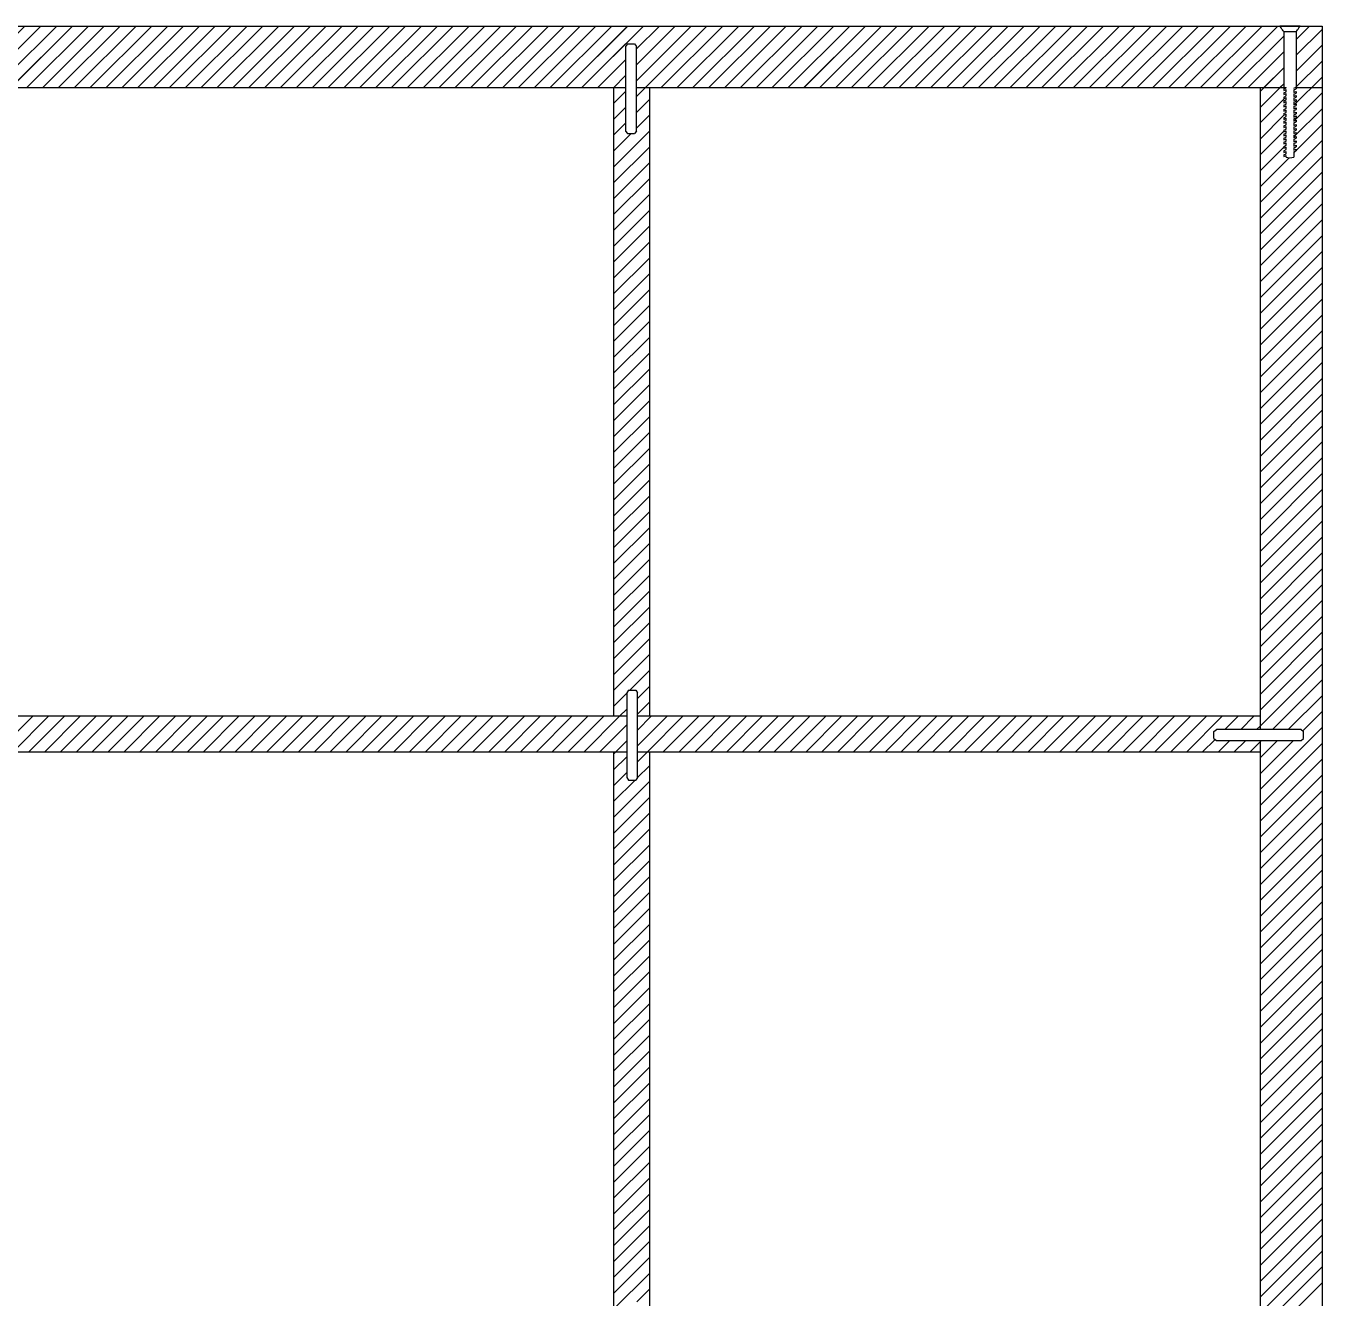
# Model space of a CAD drawing. Header units: inches. Extents: x 17 to 1541, y -140 to 953.
# Drawn here: x 1051.4 to 1123.6, y 781.6 to 852.5 of the extents above; entities that cross this region are included whole.
import ezdxf

# ---------------------------------------------------------------- set-up
doc = ezdxf.new("R2010")
doc.units = ezdxf.units.IN
doc.header["$MEASUREMENT"] = 0
doc.layers.add('viti', color=2, linetype='Continuous')

msp = doc.modelspace()

# ---------------------------------------------------------------- hatches: boundary and pattern name
h = msp.add_hatch()
h.set_pattern_fill('ANSI31', color=40, scale=5)
edge = h.paths.add_edge_path()
edge.add_line((1014.84, 851.596), (1015.34, 851.596))
edge.add_line((1015.34, 851.596), (1015.44, 851.445))
edge.add_line((1015.44, 851.445), (1015.44, 849.048))
edge.add_line((1015.44, 849.048), (1049.829, 849.048))
edge.add_line((1049.829, 849.048), (1049.829, 851.53))
edge.add_line((1049.829, 851.53), (1050.329, 851.53))
edge.add_line((1050.329, 851.53), (1050.429, 851.379))
edge.add_line((1050.429, 851.379), (1050.429, 849.048))
edge.add_line((1050.429, 849.048), (1084.828, 849.048))
edge.add_line((1084.828, 849.048), (1084.828, 851.489))
edge.add_line((1084.828, 851.489), (1085.328, 851.489))
edge.add_line((1085.328, 851.489), (1085.428, 851.338))
edge.add_line((1085.428, 851.338), (1085.428, 849.048))
edge.add_line((1085.428, 849.048), (1120.182, 849.048))
edge.add_line((1120.182, 849.048), (1121.501, 849.048))
edge.add_line((1121.501, 849.048), (1121.501, 852.173))
edge.add_spline(control_points=[(1121.501, 852.173), (1121.477, 852.201), (1121.397, 852.296), (1121.331, 852.403), (1121.285, 852.479)], knot_values=[0, 0, 0, 0, 0.109536, 0.374376, 0.374376, 0.374376, 0.374376], degree=3, periodic=0)
edge.add_line((1121.263, 852.479), (978.907, 852.479))
edge.add_spline(control_points=[(978.907, 852.479), (978.861, 852.402), (978.795, 852.294), (978.714, 852.197), (978.69, 852.169)], knot_values=[0, 0, 0, 0, 0.269387, 0.378924, 0.378924, 0.378924, 0.378924], degree=3, periodic=0)
edge.add_line((978.711, 852.169), (978.69, 852.169))
edge.add_line((978.69, 852.169), (978.69, 849.048))
edge.add_line((978.69, 849.048), (980.081, 849.048))
edge.add_line((980.081, 849.048), (1014.84, 849.048))
edge.add_line((1014.84, 849.048), (1014.84, 851.596))

# ---------------------------------------------------------------- linework, layer by layer
at = {"color": 7}
for p, q in [((976.639, 852.479), (1123.639, 852.479)), ((1123.639, 852.479), (1123.639, 705.479)), ((1123.639, 852.479), (1123.639, 705.479)), ((1050.429, 849.048), (1084.828, 849.048)), ((1084.154, 849.048), (1084.154, 814.019)), ((1085.428, 849.048), (1120.182, 849.048)), ((1086.154, 849.048), (1086.154, 814.019)), ((1120.182, 849.048), (1120.182, 813.28)), ((1120.182, 849.048), (1121.629, 849.048)), ((1122.152, 849.048), (1123.639, 849.048)), ((1084.888, 814.019), (1050.478, 814.019)), ((1120.182, 814.019), (1085.488, 814.019)), ((1120.182, 812.68), (1120.182, 779.264)), ((1084.888, 812.019), (1050.478, 812.019)), ((1084.154, 812.019), (1084.154, 795.882)), ((1120.182, 812.019), (1085.488, 812.019)), ((1086.154, 812.019), (1086.154, 795.882)), ((1084.154, 795.882), (1084.154, 779.991)), ((1086.154, 795.882), (1086.154, 779.991))]:
    msp.add_line(p, q, dxfattribs=at)
at = {"color": 40, "linetype": 'Continuous'}
for p, q in [((1050.429, 850.671), (1052.237, 852.479)), ((1050.429, 849.787), (1053.12, 852.479)), ((1050.573, 849.048), (1054.004, 852.479)), ((1051.457, 849.048), (1054.888, 852.479)), ((1052.341, 849.048), (1055.772, 852.479)), ((1053.225, 849.048), (1056.656, 852.479)), ((1054.109, 849.048), (1057.54, 852.479)), ((1054.993, 849.048), (1058.424, 852.479)), ((1055.877, 849.048), (1059.308, 852.479)), ((1056.76, 849.048), (1060.191, 852.479)), ((1057.644, 849.048), (1061.075, 852.479)), ((1058.528, 849.048), (1061.959, 852.479)), ((1059.412, 849.048), (1062.843, 852.479)), ((1060.296, 849.048), (1063.727, 852.479)), ((1061.18, 849.048), (1064.611, 852.479)), ((1062.064, 849.048), (1065.495, 852.479)), ((1062.948, 849.048), (1066.379, 852.479)), ((1063.832, 849.048), (1067.263, 852.479)), ((1064.715, 849.048), (1068.146, 852.479)), ((1065.599, 849.048), (1069.03, 852.479)), ((1066.483, 849.048), (1069.914, 852.479)), ((1067.367, 849.048), (1070.798, 852.479)), ((1068.251, 849.048), (1071.682, 852.479)), ((1069.135, 849.048), (1072.566, 852.479)), ((1070.019, 849.048), (1073.45, 852.479)), ((1070.903, 849.048), (1074.334, 852.479)), ((1071.787, 849.048), (1075.217, 852.479)), ((1072.67, 849.048), (1076.101, 852.479)), ((1073.554, 849.048), (1076.985, 852.479)), ((1074.438, 849.048), (1077.869, 852.479)), ((1075.322, 849.048), (1078.753, 852.479)), ((1076.206, 849.048), (1079.637, 852.479)), ((1077.09, 849.048), (1080.521, 852.479)), ((1077.974, 849.048), (1081.405, 852.479)), ((1078.858, 849.048), (1082.289, 852.479)), ((1079.741, 849.048), (1083.172, 852.479)), ((1080.625, 849.048), (1084.056, 852.479)), ((1081.509, 849.048), (1084.94, 852.479)), ((1082.393, 849.048), (1085.824, 852.479)), ((1085.428, 851.199), (1086.708, 852.479)), ((1085.428, 850.315), (1087.592, 852.479)), ((1085.428, 849.431), (1088.476, 852.479)), ((1085.929, 849.048), (1089.36, 852.479)), ((1086.813, 849.048), (1090.243, 852.479)), ((1087.696, 849.048), (1091.127, 852.479)), ((1088.58, 849.048), (1092.011, 852.479)), ((1089.464, 849.048), (1092.895, 852.479)), ((1090.348, 849.048), (1093.779, 852.479)), ((1091.232, 849.048), (1094.663, 852.479)), ((1092.116, 849.048), (1095.547, 852.479)), ((1093, 849.048), (1096.431, 852.479)), ((1093.884, 849.048), (1097.315, 852.479)), ((1094.767, 849.048), (1098.198, 852.479)), ((1095.651, 849.048), (1099.082, 852.479)), ((1096.535, 849.048), (1099.966, 852.479)), ((1097.419, 849.048), (1100.85, 852.479)), ((1098.303, 849.048), (1101.734, 852.479)), ((1099.187, 849.048), (1102.618, 852.479)), ((1100.071, 849.048), (1103.502, 852.479)), ((1100.955, 849.048), (1104.386, 852.479)), ((1101.839, 849.048), (1105.27, 852.479)), ((1102.722, 849.048), (1106.153, 852.479)), ((1103.606, 849.048), (1107.037, 852.479)), ((1104.49, 849.048), (1107.921, 852.479)), ((1105.374, 849.048), (1108.805, 852.479)), ((1106.258, 849.048), (1109.689, 852.479)), ((1107.142, 849.048), (1110.573, 852.479)), ((1108.026, 849.048), (1111.457, 852.479)), ((1108.91, 849.048), (1112.341, 852.479)), ((1109.794, 849.048), (1113.224, 852.479)), ((1110.677, 849.048), (1114.108, 852.479)), ((1111.561, 849.048), (1114.992, 852.479)), ((1112.445, 849.048), (1115.876, 852.479)), ((1113.329, 849.048), (1116.76, 852.479)), ((1114.213, 849.048), (1117.644, 852.479)), ((1115.097, 849.048), (1118.528, 852.479)), ((1115.981, 849.048), (1119.412, 852.479)), ((1116.865, 849.048), (1120.296, 852.479)), ((1117.748, 849.048), (1121.179, 852.479)), ((1122.2, 851.732), (1122.947, 852.479)), ((1118.632, 849.048), (1121.501, 851.916)), ((1122.2, 850.848), (1123.639, 852.287)), ((1119.516, 849.048), (1121.501, 851.032)), ((1122.2, 849.964), (1123.639, 851.403)), ((1083.277, 849.048), (1084.828, 850.599)), ((1122.166, 849.054), (1123.639, 850.519)), ((1084.161, 849.048), (1084.828, 849.715)), ((1120.182, 848.83), (1121.501, 850.148)), ((1122.111, 848.107), (1123.639, 849.636)), ((1084.154, 849.041), (1084.161, 849.048)), ((1084.154, 848.157), (1084.828, 848.831)), ((1085.428, 848.547), (1085.929, 849.048)), ((1120.182, 847.946), (1121.501, 849.264)), ((1085.428, 847.663), (1086.154, 848.39)), ((1120.182, 847.081), (1121.568, 848.459)), ((1122.073, 847.186), (1123.639, 848.752)), ((1084.154, 847.274), (1084.828, 847.947)), ((1085.428, 846.779), (1086.154, 847.506)), ((1120.182, 846.179), (1121.525, 847.521)), ((1122.073, 846.302), (1123.639, 847.868)), ((1084.154, 846.39), (1084.828, 847.063)), ((1084.154, 844.622), (1086.154, 846.622)), ((1120.182, 845.295), (1121.501, 846.613)), ((1122.073, 845.418), (1123.639, 846.984)), ((1084.154, 845.506), (1085.137, 846.489)), ((1120.182, 842.643), (1123.639, 846.1)), ((1084.154, 843.738), (1086.154, 845.738)), ((1120.182, 844.411), (1121.629, 845.857)), ((1120.182, 841.759), (1123.639, 845.216)), ((1084.154, 842.854), (1086.154, 844.854)), ((1120.182, 843.527), (1121.797, 845.141)), ((1084.154, 841.97), (1086.154, 843.97)), ((1120.182, 840.875), (1123.639, 844.332)), ((1084.154, 841.086), (1086.154, 843.086)), ((1120.182, 839.991), (1123.639, 843.448)), ((1120.182, 839.108), (1123.639, 842.565)), ((1084.154, 840.202), (1086.154, 842.202)), ((1120.182, 838.224), (1123.639, 841.681)), ((1084.154, 839.319), (1086.154, 841.319)), ((1084.154, 838.435), (1086.154, 840.435)), ((1120.182, 837.34), (1123.639, 840.797)), ((1084.154, 837.551), (1086.154, 839.551)), ((1120.182, 836.456), (1123.639, 839.913)), ((1084.154, 836.667), (1086.154, 838.667)), ((1120.182, 835.572), (1123.639, 839.029)), ((1120.182, 834.688), (1123.639, 838.145)), ((1084.154, 835.783), (1086.154, 837.783)), ((1120.182, 833.804), (1123.639, 837.261)), ((1084.154, 834.899), (1086.154, 836.899)), ((1084.154, 834.015), (1086.154, 836.015)), ((1120.182, 832.92), (1123.639, 836.377)), ((1084.154, 833.131), (1086.154, 835.131)), ((1120.182, 832.036), (1123.639, 835.493)), ((1120.182, 831.153), (1123.639, 834.61)), ((1084.154, 832.248), (1086.154, 834.248)), ((1120.182, 830.269), (1123.639, 833.726)), ((1084.154, 831.364), (1086.154, 833.364)), ((1084.154, 830.48), (1086.154, 832.48)), ((1120.182, 829.385), (1123.639, 832.842)), ((1084.154, 829.596), (1086.154, 831.596)), ((1120.182, 828.501), (1123.639, 831.958)), ((1084.154, 828.712), (1086.154, 830.712)), ((1120.182, 827.617), (1123.639, 831.074)), ((1120.182, 826.733), (1123.639, 830.19)), ((1084.154, 827.828), (1086.154, 829.828)), ((1120.182, 825.849), (1123.639, 829.306)), ((1084.154, 826.944), (1086.154, 828.944)), ((1084.154, 826.06), (1086.154, 828.06)), ((1120.182, 824.965), (1123.639, 828.422)), ((1084.154, 825.176), (1086.154, 827.176)), ((1120.182, 824.082), (1123.639, 827.538)), ((1120.182, 823.198), (1123.639, 826.655)), ((1084.154, 824.293), (1086.154, 826.293)), ((1120.182, 822.314), (1123.639, 825.771)), ((1084.154, 823.409), (1086.154, 825.409)), ((1084.154, 822.525), (1086.154, 824.525)), ((1120.182, 821.43), (1123.639, 824.887)), ((1084.154, 821.641), (1086.154, 823.641)), ((1120.182, 820.546), (1123.639, 824.003)), ((1084.154, 820.757), (1086.154, 822.757)), ((1120.182, 819.662), (1123.639, 823.119)), ((1120.182, 818.778), (1123.639, 822.235)), ((1084.154, 819.873), (1086.154, 821.873)), ((1120.182, 817.894), (1123.639, 821.351)), ((1084.154, 818.989), (1086.154, 820.989)), ((1084.154, 818.105), (1086.154, 820.105)), ((1120.182, 817.01), (1123.639, 820.467)), ((1084.154, 817.221), (1086.154, 819.221)), ((1120.182, 816.127), (1123.639, 819.584)), ((1120.182, 815.243), (1123.639, 818.7)), ((1084.154, 816.338), (1086.154, 818.338)), ((1120.182, 814.359), (1123.639, 817.816)), ((1084.154, 815.454), (1086.154, 817.454)), ((1085.055, 815.47), (1086.154, 816.57)), ((1120.182, 813.475), (1123.639, 816.932)), ((1085.488, 815.019), (1086.154, 815.686)), ((1120.872, 813.28), (1123.639, 816.048)), ((1084.154, 814.57), (1084.888, 815.303)), ((1121.756, 813.28), (1123.639, 815.164)), ((1084.488, 814.019), (1084.888, 814.419)), ((1085.488, 814.135), (1086.154, 814.802)), ((1122.566, 813.207), (1123.639, 814.28)), ((1050.478, 812.713), (1051.784, 814.019)), ((1050.668, 812.019), (1052.668, 814.019)), ((1051.552, 812.019), (1053.552, 814.019)), ((1052.436, 812.019), (1054.436, 814.019)), ((1053.32, 812.019), (1055.32, 814.019)), ((1054.204, 812.019), (1056.204, 814.019)), ((1055.087, 812.019), (1057.087, 814.019)), ((1055.971, 812.019), (1057.971, 814.019)), ((1056.855, 812.019), (1058.855, 814.019)), ((1057.739, 812.019), (1059.739, 814.019)), ((1058.623, 812.019), (1060.623, 814.019)), ((1059.507, 812.019), (1061.507, 814.019)), ((1060.391, 812.019), (1062.391, 814.019)), ((1061.275, 812.019), (1063.275, 814.019)), ((1062.159, 812.019), (1064.159, 814.019)), ((1063.042, 812.019), (1065.042, 814.019)), ((1063.926, 812.019), (1065.926, 814.019)), ((1064.81, 812.019), (1066.81, 814.019)), ((1065.694, 812.019), (1067.694, 814.019)), ((1066.578, 812.019), (1068.578, 814.019)), ((1067.462, 812.019), (1069.462, 814.019)), ((1068.346, 812.019), (1070.346, 814.019)), ((1069.23, 812.019), (1071.23, 814.019)), ((1070.113, 812.019), (1072.113, 814.019)), ((1070.997, 812.019), (1072.997, 814.019)), ((1071.881, 812.019), (1073.881, 814.019)), ((1072.765, 812.019), (1074.765, 814.019)), ((1073.649, 812.019), (1075.649, 814.019)), ((1074.533, 812.019), (1076.533, 814.019)), ((1075.417, 812.019), (1077.417, 814.019)), ((1076.301, 812.019), (1078.301, 814.019)), ((1077.185, 812.019), (1079.185, 814.019)), ((1078.068, 812.019), (1080.068, 814.019)), ((1078.952, 812.019), (1080.952, 814.019)), ((1079.836, 812.019), (1081.836, 814.019)), ((1080.72, 812.019), (1082.72, 814.019)), ((1081.604, 812.019), (1083.604, 814.019)), ((1082.488, 812.019), (1084.488, 814.019)), ((1083.372, 812.019), (1084.888, 813.535)), ((1085.488, 813.252), (1086.256, 814.019)), ((1085.488, 812.368), (1087.139, 814.019)), ((1086.023, 812.019), (1088.023, 814.019)), ((1086.907, 812.019), (1088.907, 814.019)), ((1087.791, 812.019), (1089.791, 814.019)), ((1088.675, 812.019), (1090.675, 814.019)), ((1089.559, 812.019), (1091.559, 814.019)), ((1090.443, 812.019), (1092.443, 814.019)), ((1091.327, 812.019), (1093.327, 814.019)), ((1092.211, 812.019), (1094.211, 814.019)), ((1093.094, 812.019), (1095.094, 814.019)), ((1093.978, 812.019), (1095.978, 814.019)), ((1094.862, 812.019), (1096.862, 814.019)), ((1095.746, 812.019), (1097.746, 814.019)), ((1096.63, 812.019), (1098.63, 814.019)), ((1097.514, 812.019), (1099.514, 814.019)), ((1098.398, 812.019), (1100.398, 814.019)), ((1099.282, 812.019), (1101.282, 814.019)), ((1100.165, 812.019), (1102.165, 814.019)), ((1101.049, 812.019), (1103.049, 814.019)), ((1101.933, 812.019), (1103.933, 814.019)), ((1102.817, 812.019), (1104.817, 814.019)), ((1103.701, 812.019), (1105.701, 814.019)), ((1104.585, 812.019), (1106.585, 814.019)), ((1105.469, 812.019), (1107.469, 814.019)), ((1106.353, 812.019), (1108.353, 814.019)), ((1107.237, 812.019), (1109.237, 814.019)), ((1108.12, 812.019), (1110.12, 814.019)), ((1109.004, 812.019), (1111.004, 814.019)), ((1109.888, 812.019), (1111.888, 814.019)), ((1110.772, 812.019), (1112.772, 814.019)), ((1111.656, 812.019), (1113.656, 814.019)), ((1112.54, 812.019), (1114.54, 814.019)), ((1113.424, 812.019), (1115.424, 814.019)), ((1114.308, 812.019), (1116.308, 814.019)), ((1115.192, 812.019), (1117.192, 814.019)), ((1116.075, 812.019), (1118.075, 814.019)), ((1118.22, 813.28), (1118.959, 814.019)), ((1119.104, 813.28), (1119.843, 814.019)), ((1119.988, 813.28), (1120.182, 813.475)), ((1120.182, 809.939), (1123.639, 813.396)), ((1084.256, 812.019), (1084.888, 812.652)), ((1116.959, 812.019), (1117.673, 812.733)), ((1117.843, 812.019), (1118.504, 812.68)), ((1118.727, 812.019), (1119.388, 812.68)), ((1120.182, 812.591), (1120.272, 812.68)), ((1120.182, 811.707), (1121.156, 812.68)), ((1120.182, 810.823), (1122.04, 812.68)), ((1084.154, 811.918), (1084.256, 812.019)), ((1085.488, 811.484), (1086.023, 812.019)), ((1119.611, 812.019), (1120.182, 812.591)), ((1120.182, 809.056), (1123.639, 812.512)), ((1084.154, 811.034), (1084.888, 811.768)), ((1085.471, 810.583), (1086.154, 811.267)), ((1120.182, 808.172), (1123.639, 811.629)), ((1084.154, 810.15), (1084.888, 810.884)), ((1120.182, 807.288), (1123.639, 810.745)), ((1084.154, 809.267), (1085.358, 810.47)), ((1084.154, 808.383), (1086.154, 810.383)), ((1120.182, 806.404), (1123.639, 809.861)), ((1084.154, 807.499), (1086.154, 809.499)), ((1084.154, 806.615), (1086.154, 808.615)), ((1120.182, 805.52), (1123.639, 808.977)), ((1084.154, 805.731), (1086.154, 807.731)), ((1120.182, 804.636), (1123.639, 808.093)), ((1120.182, 803.752), (1123.639, 807.209)), ((1084.154, 804.847), (1086.154, 806.847)), ((1120.182, 802.868), (1123.639, 806.325)), ((1084.154, 803.963), (1086.154, 805.963)), ((1120.182, 801.984), (1123.639, 805.441)), ((1084.154, 803.079), (1086.154, 805.079)), ((1084.154, 802.195), (1086.154, 804.195)), ((1120.182, 801.101), (1123.639, 804.558)), ((1084.154, 801.312), (1086.154, 803.312)), ((1120.182, 800.217), (1123.639, 803.674)), ((1120.182, 799.333), (1123.639, 802.79)), ((1084.154, 800.428), (1086.154, 802.428)), ((1120.182, 798.449), (1123.639, 801.906)), ((1084.154, 799.544), (1086.154, 801.544)), ((1084.154, 798.66), (1086.154, 800.66)), ((1120.182, 797.565), (1123.639, 801.022)), ((1084.154, 797.776), (1086.154, 799.776)), ((1120.182, 796.681), (1123.639, 800.138)), ((1120.182, 795.797), (1123.639, 799.254)), ((1084.154, 796.892), (1086.154, 798.892)), ((1120.182, 794.913), (1123.639, 798.37)), ((1084.154, 796.008), (1086.154, 798.008)), ((1120.182, 794.029), (1123.639, 797.486)), ((1084.154, 795.124), (1086.154, 797.124)), ((1084.154, 794.241), (1086.154, 796.241)), ((1120.182, 793.146), (1123.639, 796.603)), ((1084.154, 793.357), (1086.154, 795.357)), ((1120.182, 792.262), (1123.639, 795.719)), ((1120.182, 791.378), (1123.639, 794.835)), ((1084.154, 792.473), (1086.154, 794.473)), ((1120.182, 790.494), (1123.639, 793.951)), ((1084.154, 791.589), (1086.154, 793.589)), ((1084.154, 790.705), (1086.154, 792.705)), ((1120.182, 789.61), (1123.639, 793.067)), ((1084.154, 789.821), (1086.154, 791.821)), ((1120.182, 788.726), (1123.639, 792.183)), ((1120.182, 787.842), (1123.639, 791.299)), ((1084.154, 788.937), (1086.154, 790.937)), ((1120.182, 786.958), (1123.639, 790.415)), ((1084.154, 788.053), (1086.154, 790.053)), ((1120.182, 786.075), (1123.639, 789.532)), ((1084.154, 787.169), (1086.154, 789.169)), ((1084.154, 786.286), (1086.154, 788.286)), ((1120.182, 785.191), (1123.639, 788.648)), ((1084.154, 785.402), (1086.154, 787.402)), ((1120.182, 784.307), (1123.639, 787.764)), ((1120.182, 783.423), (1123.639, 786.88)), ((1084.154, 784.518), (1086.154, 786.518)), ((1120.182, 782.539), (1123.639, 785.996)), ((1084.154, 783.634), (1086.154, 785.634)), ((1084.154, 782.75), (1086.154, 784.75)), ((1120.182, 781.655), (1123.639, 785.112)), ((1084.154, 781.866), (1086.154, 783.866)), ((1120.182, 780.771), (1123.639, 784.228)), ((1120.182, 779.887), (1123.639, 783.344)), ((1084.154, 780.982), (1086.154, 782.982)), ((1120.443, 779.264), (1123.639, 782.46)), ((1085.454, 781.398), (1086.154, 782.098))]:
    msp.add_line(p, q, dxfattribs=at)
at = {"color": 2}
for p, q in [((1121.283, 852.483), (1122.418, 852.483)), ((1121.501, 852.173), (1121.501, 849.052)), ((1121.501, 852.173), (1122.2, 852.173)), ((1122.2, 852.173), (1122.2, 849.07)), ((1121.5, 848.754), (1121.629, 848.812)), ((1121.501, 848.982), (1121.629, 849.04)), ((1121.501, 848.982), (1121.501, 848.888)), ((1121.501, 848.888), (1121.629, 848.946)), ((1121.629, 848.812), (1121.629, 848.946)), ((1122.073, 849.012), (1122.2, 849.07)), ((1122.073, 848.918), (1122.2, 848.975)), ((1122.073, 848.918), (1122.073, 848.781)), ((1122.073, 848.781), (1122.2, 848.838)), ((1122.2, 849.069), (1122.2, 848.975)), ((1122.2, 848.838), (1122.2, 848.744)), ((1121.5, 848.754), (1121.5, 848.66)), ((1121.5, 848.66), (1121.629, 848.718)), ((1121.5, 848.522), (1121.629, 848.58)), ((1121.5, 848.522), (1121.5, 848.429)), ((1121.5, 848.429), (1121.629, 848.487)), ((1121.501, 848.066), (1121.629, 848.123)), ((1121.501, 848.066), (1121.501, 847.972)), ((1121.502, 848.301), (1121.629, 848.358)), ((1121.502, 848.301), (1121.502, 848.207)), ((1121.502, 848.207), (1121.629, 848.264)), ((1121.629, 848.58), (1121.629, 848.718)), ((1121.629, 848.358), (1121.629, 848.487)), ((1121.629, 848.123), (1121.629, 848.264)), ((1122.073, 848.687), (1122.2, 848.744)), ((1122.073, 848.687), (1122.073, 848.558)), ((1122.073, 848.558), (1122.202, 848.616)), ((1122.073, 848.464), (1122.201, 848.522)), ((1122.073, 848.464), (1122.073, 848.324)), ((1122.073, 848.324), (1122.201, 848.381)), ((1122.073, 848.23), (1122.2, 848.287)), ((1122.073, 848.23), (1122.073, 848.09)), ((1122.073, 848.09), (1122.2, 848.147)), ((1122.073, 847.996), (1122.2, 848.053)), ((1122.2, 848.381), (1122.2, 848.287)), ((1122.2, 848.147), (1122.2, 848.053)), ((1122.201, 848.616), (1122.201, 848.522)), ((1121.5, 847.604), (1121.629, 847.662)), ((1121.5, 847.604), (1121.5, 847.51)), ((1121.5, 847.51), (1121.629, 847.568)), ((1121.5, 847.372), (1121.629, 847.43)), ((1121.5, 847.372), (1121.5, 847.279)), ((1121.5, 847.279), (1121.629, 847.337)), ((1121.501, 847.972), (1121.629, 848.03)), ((1121.501, 847.832), (1121.629, 847.89)), ((1121.501, 847.832), (1121.501, 847.738)), ((1121.501, 847.738), (1121.629, 847.796)), ((1121.629, 847.89), (1121.629, 848.03)), ((1121.629, 847.662), (1121.629, 847.796)), ((1121.629, 847.43), (1121.629, 847.568)), ((1121.629, 847.208), (1121.629, 847.337)), ((1122.073, 847.996), (1122.073, 847.862)), ((1122.073, 847.862), (1122.2, 847.92)), ((1122.073, 847.768), (1122.2, 847.825)), ((1122.073, 847.768), (1122.073, 847.631)), ((1122.073, 847.631), (1122.2, 847.688)), ((1122.073, 847.537), (1122.2, 847.594)), ((1122.073, 847.537), (1122.073, 847.408)), ((1122.073, 847.408), (1122.202, 847.466)), ((1122.073, 847.314), (1122.201, 847.372)), ((1122.073, 847.314), (1122.073, 847.174)), ((1122.2, 847.919), (1122.2, 847.825)), ((1122.2, 847.688), (1122.2, 847.594)), ((1122.201, 847.466), (1122.201, 847.372)), ((1121.501, 846.916), (1121.629, 846.973)), ((1121.501, 846.916), (1121.501, 846.822)), ((1121.501, 846.822), (1121.629, 846.88)), ((1121.501, 846.682), (1121.629, 846.74)), ((1121.501, 846.682), (1121.501, 846.588)), ((1121.501, 846.588), (1121.629, 846.646)), ((1121.502, 847.151), (1121.629, 847.208)), ((1121.502, 847.151), (1121.502, 847.057)), ((1121.502, 847.057), (1121.629, 847.114)), ((1121.629, 846.973), (1121.629, 847.114)), ((1121.629, 846.74), (1121.629, 846.88)), ((1121.629, 846.512), (1121.629, 846.646)), ((1122.073, 847.174), (1122.201, 847.231)), ((1122.073, 847.08), (1122.2, 847.137)), ((1122.073, 847.08), (1122.073, 846.94)), ((1122.073, 846.94), (1122.2, 846.997)), ((1122.073, 846.846), (1122.2, 846.903)), ((1122.073, 846.846), (1122.073, 846.712)), ((1122.073, 846.712), (1122.2, 846.77)), ((1122.073, 846.618), (1122.2, 846.675)), ((1122.073, 846.618), (1122.073, 846.481)), ((1122.2, 847.231), (1122.2, 847.137)), ((1122.2, 846.997), (1122.2, 846.903)), ((1122.2, 846.769), (1122.2, 846.675)), ((1121.5, 846.454), (1121.629, 846.512)), ((1121.5, 846.454), (1121.5, 846.36)), ((1121.5, 846.36), (1121.629, 846.418)), ((1121.5, 846.222), (1121.629, 846.28)), ((1121.5, 846.222), (1121.5, 846.129)), ((1121.5, 846.129), (1121.629, 846.187)), ((1121.502, 846.001), (1121.629, 846.058)), ((1121.502, 846.001), (1121.502, 845.907)), ((1121.502, 845.907), (1121.629, 845.964)), ((1121.629, 846.28), (1121.629, 846.418)), ((1121.629, 846.058), (1121.629, 846.187)), ((1121.629, 845.823), (1121.629, 845.964)), ((1122.073, 846.481), (1122.2, 846.538)), ((1122.073, 846.387), (1122.2, 846.444)), ((1122.073, 846.387), (1122.073, 846.258)), ((1122.073, 846.258), (1122.202, 846.316)), ((1122.073, 846.164), (1122.201, 846.222)), ((1122.073, 846.164), (1122.073, 846.024)), ((1122.073, 846.024), (1122.201, 846.081)), ((1122.073, 845.93), (1122.2, 845.987)), ((1122.073, 845.93), (1122.073, 845.79)), ((1122.2, 846.538), (1122.2, 846.444)), ((1122.2, 846.081), (1122.2, 845.987)), ((1122.201, 846.316), (1122.201, 846.222)), ((1121.5, 845.304), (1121.629, 845.362)), ((1121.5, 845.304), (1121.5, 845.21)), ((1121.5, 845.21), (1121.629, 845.268)), ((1121.501, 845.766), (1121.629, 845.823)), ((1121.501, 845.766), (1121.501, 845.672)), ((1121.501, 845.672), (1121.629, 845.73)), ((1121.501, 845.532), (1121.629, 845.59)), ((1121.501, 845.532), (1121.501, 845.438)), ((1121.501, 845.438), (1121.629, 845.496)), ((1121.629, 845.59), (1121.629, 845.73)), ((1121.629, 845.362), (1121.629, 845.496)), ((1121.629, 845.169), (1121.629, 845.268)), ((1122.073, 845.79), (1122.2, 845.847)), ((1122.073, 845.696), (1122.2, 845.753)), ((1122.073, 845.696), (1122.073, 845.562)), ((1122.073, 845.562), (1122.2, 845.62)), ((1122.073, 845.468), (1122.2, 845.525)), ((1122.073, 845.468), (1122.073, 845.169)), ((1122.2, 845.847), (1122.2, 845.753)), ((1122.2, 845.619), (1122.2, 845.525))]:
    msp.add_line(p, q, dxfattribs=at)
at = {"color": 1}
for p, q in [((1084.927, 851.489), (1084.828, 851.338)), ((1084.828, 851.338), (1084.828, 846.624)), ((1084.927, 851.489), (1085.328, 851.489)), ((1085.328, 851.489), (1085.428, 851.338)), ((1085.428, 846.624), (1085.428, 851.338)), ((1084.828, 846.624), (1084.927, 846.489)), ((1085.428, 846.624), (1085.328, 846.489)), ((1084.927, 846.489), (1085.328, 846.489)), ((1084.986, 815.47), (1084.888, 815.319)), ((1084.888, 815.319), (1084.888, 810.606)), ((1084.986, 815.47), (1085.387, 815.47)), ((1085.387, 815.47), (1085.488, 815.319)), ((1085.488, 810.606), (1085.488, 815.319)), ((1117.603, 813.18), (1117.754, 813.28)), ((1117.603, 812.779), (1117.603, 813.18)), ((1117.603, 812.779), (1117.754, 812.68)), ((1122.467, 813.28), (1117.754, 813.28)), ((1117.754, 812.68), (1122.467, 812.68)), ((1122.467, 813.28), (1122.603, 813.18)), ((1122.467, 812.68), (1122.603, 812.779)), ((1122.603, 812.779), (1122.603, 813.18)), ((1084.888, 810.606), (1084.986, 810.47)), ((1085.488, 810.606), (1085.387, 810.47)), ((1084.986, 810.47), (1085.387, 810.47))]:
    msp.add_line(p, q, dxfattribs=at)
at = {"color": 2}
msp.add_arc((1121.851, 845.989), 0.849, 254.83847, 285.16153, dxfattribs=at)
for points in [[(1121.501, 852.173), (1121.431, 852.258), (1121.283, 852.483)], [(1122.2, 852.173), (1122.27, 852.258), (1122.418, 852.483)]]:
    msp.add_spline(points, degree=3, dxfattribs=at)
at = {"color": 7}
msp.add_point((1120.182, 814.019), dxfattribs=at)
at = {"layer": 'viti'}
for p in [(1121.501, 849.052), (1121.629, 849.04)]:
    msp.add_line(p, (1121.629, 849.052), dxfattribs=at)

doc.saveas('drawing.dxf')
